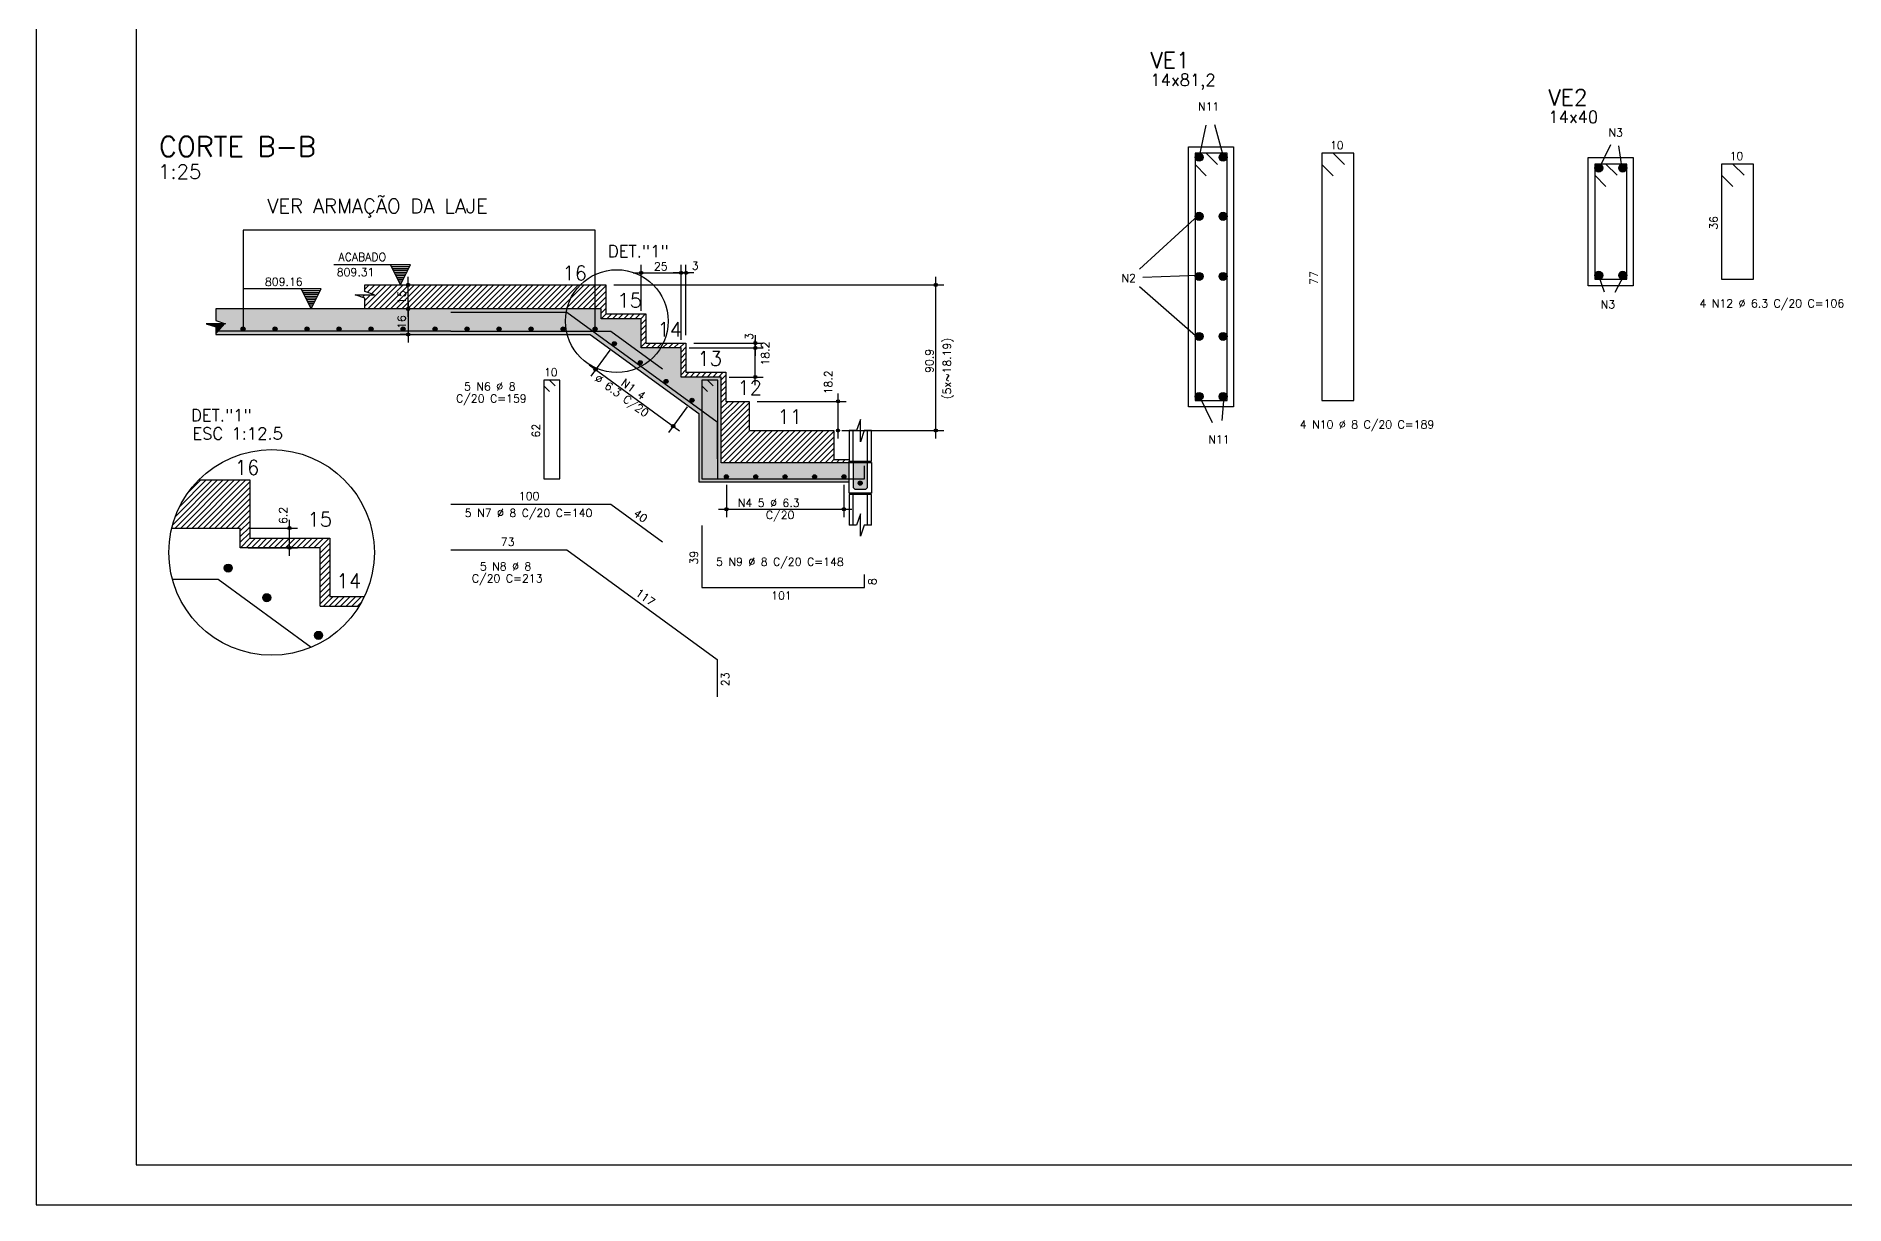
# Model space of a CAD drawing. Extents: x 0 to 84.1, y 0 to 59.4.
# Drawn here: x 0 to 45.21, y 0 to 29.2 of the extents above; entities that cross this region are included whole.
import ezdxf

# ---------------------------------------------------------------- set-up
doc = ezdxf.new("R2010")
doc.units = 0
doc.header["$MEASUREMENT"] = 0
for name, color, linetype in [('ARQ_FOLHA', 7, 'CONTINUOUS'), ('PENA_01', 1, 'CONTINUOUS'), ('PENA_02', 2, 'CONTINUOUS'), ('PENA_03', 3, 'CONTINUOUS'), ('PENA_04', 4, 'CONTINUOUS'), ('PENA_05', 5, 'CONTINUOUS'), ('PENA_10', 253, 'CONTINUOUS')]:
    doc.layers.add(name, color=color, linetype=linetype)
doc.styles.get("Standard").update_dxf_attribs({"font": 'ROMANS.SHX'})

msp = doc.modelspace()

# ---------------------------------------------------------------- linework, layer by layer
at = {"layer": 'ARQ_FOLHA', "color": 1}
for points in [[(0, 0), (84.1, 0), (84.1, 59.4), (0, 59.4)], [(2.5, 1), (83.1, 1), (83.1, 58.4), (2.5, 58.4)]]:
    msp.add_lwpolyline(points, close=True, dxfattribs=at)
at = {"layer": 'PENA_01', "linetype": 'Continuous'}
for p, q in [((28.806, 26.433), (29.926, 26.433)), ((28.806, 19.937), (28.806, 26.433)), ((29.926, 26.433), (29.926, 19.937)), ((38.796, 26.163), (39.916, 26.163)), ((38.796, 22.963), (38.796, 26.163)), ((39.916, 26.163), (39.916, 22.963)), ((9.296, 22.184), (9.296, 23.184)), ((14.921, 23.286), (16.321, 23.286)), ((15.121, 22.337), (15.121, 23.486)), ((16.441, 23.286), (15.921, 23.286)), ((16.121, 21.609), (16.121, 23.486)), ((16.121, 22.467), (16.121, 23.486)), ((16.241, 21.729), (16.241, 23.486)), ((22.486, 19.146), (22.486, 23.184)), ((8.216, 22.655), (7.976, 22.735)), ((7.976, 22.735), (8.456, 22.735)), ((8.051, 22.71), (8.075, 22.735)), ((8.157, 22.675), (8.217, 22.735)), ((8.216, 22.452), (8.749, 22.984)), ((8.216, 22.876), (8.325, 22.984)), ((8.216, 22.984), (14.121, 22.984)), ((8.216, 22.815), (8.216, 22.984)), ((8.456, 22.735), (8.216, 22.815)), ((8.216, 22.593), (8.358, 22.735)), ((8.216, 22.384), (8.216, 22.655)), ((8.277, 22.795), (8.466, 22.984)), ((8.291, 22.384), (8.891, 22.984)), ((8.383, 22.759), (8.608, 22.984)), ((8.432, 22.384), (9.032, 22.984)), ((8.573, 22.384), (9.173, 22.984)), ((8.715, 22.384), (9.315, 22.984)), ((8.856, 22.384), (9.456, 22.984)), ((8.998, 22.384), (9.598, 22.984)), ((9.106, 22.984), (9.096, 22.984)), ((9.139, 22.384), (9.739, 22.984)), ((9.281, 22.384), (9.881, 22.984)), ((9.422, 22.384), (10.022, 22.984)), ((9.563, 22.384), (10.163, 22.984)), ((9.705, 22.384), (10.305, 22.984)), ((9.846, 22.384), (10.446, 22.984)), ((9.988, 22.384), (10.588, 22.984)), ((10.129, 22.384), (10.729, 22.984)), ((10.271, 22.384), (10.871, 22.984)), ((10.412, 22.384), (11.012, 22.984)), ((10.553, 22.384), (11.153, 22.984)), ((10.695, 22.384), (11.295, 22.984)), ((10.836, 22.384), (11.436, 22.984)), ((10.978, 22.384), (11.578, 22.984)), ((11.119, 22.384), (11.719, 22.984)), ((11.26, 22.384), (11.86, 22.984)), ((11.402, 22.384), (12.002, 22.984)), ((11.543, 22.384), (12.143, 22.984)), ((11.685, 22.384), (12.285, 22.984)), ((11.826, 22.384), (12.426, 22.984)), ((11.968, 22.384), (12.568, 22.984)), ((12.109, 22.384), (12.709, 22.984)), ((12.25, 22.384), (12.85, 22.984)), ((12.392, 22.384), (12.992, 22.984)), ((12.533, 22.384), (13.133, 22.984)), ((12.675, 22.384), (13.275, 22.984)), ((12.816, 22.384), (13.416, 22.984)), ((12.958, 22.384), (13.558, 22.984)), ((13.099, 22.384), (13.699, 22.984)), ((13.24, 22.384), (13.84, 22.984)), ((13.382, 22.384), (13.982, 22.984)), ((13.523, 22.384), (14.123, 22.984)), ((13.665, 22.384), (14.241, 22.961)), ((13.806, 22.384), (14.241, 22.82)), ((13.947, 22.384), (14.241, 22.678)), ((14.121, 22.984), (14.241, 22.984)), ((14.241, 22.984), (14.241, 22.257)), ((14.441, 22.984), (22.686, 22.984)), ((39.916, 22.963), (38.796, 22.963)), ((9.106, 22.384), (9.096, 22.384)), ((9.213, 22.384), (9.096, 22.384)), ((9.296, 22.584), (9.296, 21.544)), ((14.089, 22.384), (14.241, 22.537)), ((14.121, 22.275), (14.241, 22.395)), ((14.124, 22.137), (14.244, 22.257)), ((14.241, 22.257), (15.241, 22.257)), ((14.266, 22.137), (14.386, 22.257)), ((14.407, 22.137), (14.527, 22.257)), ((14.548, 22.137), (14.668, 22.257)), ((14.69, 22.137), (14.81, 22.257)), ((14.831, 22.137), (14.951, 22.257)), ((14.973, 22.137), (15.093, 22.257)), ((15.114, 22.137), (15.234, 22.257)), ((15.241, 22.257), (15.241, 21.529)), ((9.319, 21.744), (9.096, 21.744)), ((15.121, 22.003), (15.241, 22.123)), ((15.121, 21.861), (15.241, 21.981)), ((15.121, 21.72), (15.241, 21.84)), ((17.974, 21.729), (17.974, 21.209)), ((14.335, 21.353), (13.864, 20.706)), ((15.121, 21.578), (15.241, 21.698)), ((15.121, 21.437), (15.241, 21.557)), ((15.235, 21.409), (15.355, 21.529)), ((15.241, 21.529), (16.241, 21.529)), ((15.376, 21.409), (15.496, 21.529)), ((15.518, 21.409), (15.638, 21.529)), ((15.659, 21.409), (15.779, 21.529)), ((15.801, 21.409), (15.921, 21.529)), ((15.942, 21.409), (16.062, 21.529)), ((16.084, 21.409), (16.204, 21.529)), ((16.121, 21.306), (16.241, 21.426)), ((16.121, 21.164), (16.241, 21.284)), ((16.241, 21.529), (16.241, 20.802)), ((16.321, 21.409), (18.174, 21.409)), ((16.321, 21.409), (18.174, 21.409)), ((16.441, 21.529), (18.174, 21.529)), ((17.974, 20.482), (17.974, 21.609)), ((13.82, 20.986), (16.084, 19.338)), ((16.121, 21.023), (16.241, 21.143)), ((16.121, 20.881), (16.241, 21.001)), ((16.121, 20.74), (16.241, 20.86)), ((16.204, 20.682), (16.324, 20.802)), ((16.241, 20.802), (17.241, 20.802)), ((16.346, 20.682), (16.466, 20.802)), ((16.487, 20.682), (16.607, 20.802)), ((16.629, 20.682), (16.749, 20.802)), ((16.77, 20.682), (16.89, 20.802)), ((16.912, 20.682), (17.032, 20.802)), ((17.053, 20.682), (17.173, 20.802)), ((17.241, 20.802), (17.241, 20.074)), ((17.121, 20.608), (17.241, 20.728)), ((17.121, 20.467), (17.241, 20.587)), ((17.121, 20.326), (17.241, 20.446)), ((17.321, 20.682), (18.174, 20.682)), ((16.275, 19.941), (15.805, 19.294)), ((17.121, 20.184), (17.241, 20.304)), ((17.121, 20.043), (17.241, 20.163)), ((17.121, 19.477), (17.718, 20.074)), ((17.121, 19.619), (17.577, 20.074)), ((17.121, 19.76), (17.435, 20.074)), ((17.121, 19.901), (17.294, 20.074)), ((17.121, 19.336), (17.825, 20.039)), ((17.121, 19.194), (17.825, 19.898)), ((17.241, 20.074), (17.825, 20.074)), ((17.825, 20.074), (17.825, 19.346)), ((18.025, 20.074), (20.243, 20.074)), ((20.043, 19.146), (20.043, 20.274)), ((29.926, 19.937), (28.806, 19.937)), ((17.121, 19.053), (17.825, 19.757)), ((17.121, 18.911), (17.825, 19.615)), ((17.121, 18.77), (17.825, 19.474)), ((17.121, 18.629), (17.839, 19.346)), ((17.175, 18.54), (17.981, 19.346)), ((17.316, 18.54), (18.122, 19.346)), ((17.457, 18.54), (18.263, 19.346)), ((17.599, 18.54), (18.405, 19.346)), ((17.74, 18.54), (18.546, 19.346)), ((17.825, 19.346), (19.935, 19.346)), ((17.882, 18.54), (18.688, 19.346)), ((18.023, 18.54), (18.829, 19.346)), ((18.164, 18.54), (18.97, 19.346)), ((18.306, 18.54), (19.112, 19.346)), ((18.447, 18.54), (19.253, 19.346)), ((18.589, 18.54), (19.395, 19.346)), ((18.73, 18.54), (19.536, 19.346)), ((18.872, 18.54), (19.678, 19.346)), ((19.013, 18.54), (19.819, 19.346)), ((19.154, 18.54), (19.935, 19.321)), ((19.296, 18.54), (19.935, 19.18)), ((19.437, 18.54), (19.935, 19.039)), ((19.935, 19.346), (19.935, 18.619)), ((20.135, 19.346), (20.243, 19.346)), ((20.135, 19.346), (22.686, 19.346)), ((19.579, 18.54), (19.935, 18.897)), ((19.72, 18.54), (19.935, 18.756)), ((19.862, 18.54), (19.94, 18.619)), ((19.935, 18.619), (20.32, 18.619)), ((20.003, 18.54), (20.081, 18.619)), ((20.144, 18.54), (20.223, 18.619)), ((20.286, 18.54), (20.32, 18.574)), ((3.421, 16.995), (4.536, 18.11)), ((3.477, 16.91), (4.677, 18.11)), ((3.485, 17.2), (4.395, 18.11)), ((3.584, 17.441), (4.253, 18.11)), ((3.619, 16.91), (4.819, 18.11)), ((3.76, 16.91), (4.96, 18.11)), ((3.798, 17.796), (4.112, 18.11)), ((3.902, 16.91), (5.102, 18.11)), ((4.043, 16.91), (5.243, 18.11)), ((4.069, 18.11), (5.101, 18.11)), ((5.101, 18.11), (5.341, 18.11)), ((5.341, 18.11), (5.341, 16.655)), ((4.185, 16.91), (5.341, 18.066)), ((4.326, 16.91), (5.341, 17.925)), ((4.467, 16.91), (5.341, 17.783)), ((4.609, 16.91), (5.341, 17.642)), ((17.251, 17.99), (17.251, 17.177)), ((20.19, 17.99), (20.19, 17.177)), ((4.75, 16.91), (5.341, 17.501)), ((4.892, 16.91), (5.341, 17.359)), ((5.033, 16.91), (5.341, 17.218)), ((17.051, 17.377), (20.39, 17.377)), ((3.395, 16.91), (5.101, 16.91)), ((5.101, 16.836), (5.341, 17.076)), ((5.101, 16.695), (5.341, 16.935)), ((5.101, 16.415), (5.101, 16.91)), ((5.101, 16.553), (5.341, 16.793)), ((5.301, 16.91), (6.532, 16.91)), ((6.332, 16.215), (6.332, 17.11)), ((7.101, 16.415), (5.101, 16.415)), ((5.104, 16.415), (5.344, 16.655)), ((5.245, 16.415), (5.485, 16.655)), ((5.301, 16.415), (6.532, 16.415)), ((5.341, 16.655), (7.341, 16.655)), ((5.386, 16.415), (5.626, 16.655)), ((5.528, 16.415), (5.768, 16.655)), ((5.669, 16.415), (5.909, 16.655)), ((5.811, 16.415), (6.051, 16.655)), ((5.952, 16.415), (6.192, 16.655)), ((6.094, 16.415), (6.334, 16.655)), ((6.235, 16.415), (6.475, 16.655)), ((6.376, 16.415), (6.616, 16.655)), ((6.518, 16.415), (6.758, 16.655)), ((6.659, 16.415), (6.899, 16.655)), ((6.801, 16.415), (7.041, 16.655)), ((6.942, 16.415), (7.182, 16.655)), ((7.084, 16.415), (7.324, 16.655)), ((7.101, 16.291), (7.341, 16.531)), ((7.101, 14.959), (7.101, 16.415)), ((7.101, 16.149), (7.341, 16.389)), ((7.341, 16.655), (7.341, 15.199)), ((7.101, 16.008), (7.341, 16.248)), ((7.101, 15.866), (7.341, 16.106)), ((7.101, 15.725), (7.341, 15.965)), ((7.101, 15.584), (7.341, 15.824)), ((7.101, 15.442), (7.341, 15.682)), ((7.101, 15.301), (7.341, 15.541)), ((7.101, 15.159), (7.341, 15.399)), ((7.101, 15.018), (7.341, 15.258)), ((7.101, 14.959), (8.076, 14.959)), ((7.184, 14.959), (7.424, 15.199)), ((7.325, 14.959), (7.565, 15.199)), ((7.341, 15.199), (8.201, 15.199)), ((7.467, 14.959), (7.707, 15.199)), ((7.608, 14.959), (7.848, 15.199)), ((7.75, 14.959), (7.99, 15.199)), ((7.891, 14.959), (8.131, 15.199)), ((8.032, 14.959), (8.137, 15.064))]:
    msp.add_line(p, q, dxfattribs=at)
for points in [[(20.32, 18.54), (17.121, 18.54), (17.121, 20.682), (16.561, 20.682), (16.121, 20.682), (16.121, 21.409), (15.121, 21.409), (15.121, 22.137), (14.121, 22.137), (14.121, 22.384), (4.491, 22.384), (4.491, 22.094), (4.731, 22.014), (4.251, 22.014), (4.491, 21.934), (4.491, 21.744), (13.845, 21.744), (16.561, 19.768), (16.561, 18.06), (20.32, 18.06), (20.32, 18.54)], [(3.407, 15.63), (4.548, 15.63), (6.876, 13.936)]]:
    msp.add_lwpolyline(points, dxfattribs=at)
for centre, radius in [((14.513, 22.079), 1.284), ((5.885, 16.3), 2.569)]:
    msp.add_circle(centre, radius, dxfattribs=at)
at = {"layer": 'PENA_02', "linetype": 'Continuous'}
for points in [[(0, 0), (84.1, 0), (84.1, 59.4), (0, 59.4), (0, 0)], [(0, 0), (84.1, 0), (84.1, 59.4), (0, 59.4), (0, 0)], [(20.88, 19.344), (20.693, 19.344), (20.6, 19.064), (20.6, 19.624), (20.506, 19.344), (20.32, 19.344)], [(20.88, 16.984), (20.693, 16.984), (20.6, 16.704), (20.6, 17.264), (20.506, 16.984), (20.32, 16.984)]]:
    msp.add_lwpolyline(points, dxfattribs=at)
for centre, radius in [((15.121, 23.286), 0.04), ((15.121, 23.286), 0.02), ((16.121, 23.286), 0.04), ((16.121, 23.286), 0.04), ((16.121, 23.286), 0.02), ((16.121, 23.286), 0.02), ((16.241, 23.286), 0.04), ((16.241, 23.286), 0.02), ((9.296, 22.984), 0.04), ((9.296, 22.984), 0.02), ((22.486, 22.984), 0.04), ((22.486, 22.984), 0.02), ((9.296, 22.384), 0.04), ((9.296, 22.384), 0.04), ((9.296, 22.384), 0.02), ((9.296, 22.384), 0.02), ((9.296, 21.744), 0.04), ((9.296, 21.744), 0.02), ((17.974, 21.529), 0.04), ((17.974, 21.409), 0.04), ((17.974, 21.409), 0.04), ((17.974, 21.529), 0.02), ((17.974, 21.409), 0.02), ((17.974, 21.409), 0.02), ((13.982, 20.868), 0.0416), ((13.982, 20.868), 0.0208), ((17.974, 20.682), 0.04), ((17.974, 20.682), 0.02), ((20.043, 20.074), 0.04), ((20.043, 20.074), 0.02), ((15.923, 19.456), 0.0416), ((15.923, 19.456), 0.0208), ((20.043, 19.346), 0.04), ((20.043, 19.346), 0.02), ((22.486, 19.346), 0.04), ((22.486, 19.346), 0.02), ((17.251, 17.377), 0.0416), ((17.251, 17.377), 0.0208), ((20.19, 17.377), 0.0416), ((20.19, 17.377), 0.0208), ((6.332, 16.91), 0.04), ((6.332, 16.91), 0.02), ((6.332, 16.415), 0.04), ((6.332, 16.415), 0.02)]:
    msp.add_circle(centre, radius, dxfattribs=at)
at = {"layer": 'PENA_03', "linetype": 'Continuous'}
for p, q in [((29.079, 26.19), (29.245, 26.978)), ((29.683, 26.155), (29.464, 26.984)), ((39.064, 25.889), (39.356, 26.489)), ((39.646, 25.889), (39.555, 26.459)), ((29.053, 24.727), (27.575, 23.381)), ((13.971, 24.352), (5.171, 24.352)), ((5.171, 24.352), (5.171, 21.883)), ((13.971, 21.883), (13.971, 24.352)), ((9.358, 23.484), (7.438, 23.484)), ((9.108, 22.984), (8.858, 23.484)), ((8.881, 23.44), (9.336, 23.44)), ((8.903, 23.395), (9.314, 23.395)), ((8.925, 23.351), (9.291, 23.351)), ((8.947, 23.306), (9.269, 23.306)), ((8.97, 23.262), (9.247, 23.262)), ((8.992, 23.217), (9.225, 23.217)), ((9.014, 23.172), (9.202, 23.172)), ((9.037, 23.128), (9.18, 23.128)), ((9.059, 23.083), (9.158, 23.083)), ((9.108, 22.984), (9.358, 23.484)), ((29.037, 23.221), (27.662, 23.168)), ((39.053, 23.22), (39.195, 22.814)), ((39.68, 23.22), (39.46, 22.795)), ((7.122, 22.884), (5.202, 22.884)), ((6.872, 22.384), (6.622, 22.884)), ((6.644, 22.84), (7.099, 22.84)), ((6.666, 22.795), (7.077, 22.795)), ((6.689, 22.751), (7.055, 22.751)), ((6.711, 22.706), (7.033, 22.706)), ((6.733, 22.662), (7.01, 22.662)), ((6.756, 22.617), (6.988, 22.617)), ((6.872, 22.384), (7.122, 22.884)), ((9.081, 23.039), (9.135, 23.039)), ((29.045, 21.655), (27.58, 22.936)), ((6.778, 22.572), (6.966, 22.572)), ((6.8, 22.528), (6.943, 22.528)), ((6.822, 22.483), (6.921, 22.483)), ((6.845, 22.439), (6.899, 22.439)), ((29.08, 20.199), (29.393, 19.549)), ((29.685, 20.191), (29.637, 19.595)), ((20.32, 19.344), (20.32, 18.584)), ((20.42, 18.584), (20.42, 19.344)), ((20.78, 18.584), (20.78, 19.344)), ((20.88, 18.584), (20.88, 19.344)), ((20.32, 18.584), (20.88, 18.584)), ((20.32, 17.744), (20.32, 16.984)), ((20.88, 17.744), (20.32, 17.744)), ((20.42, 16.984), (20.42, 17.744)), ((20.78, 16.984), (20.78, 17.744)), ((20.88, 16.984), (20.88, 17.744))]:
    msp.add_line(p, q, dxfattribs=at)
for points in [[(8.858, 23.484), (9.108, 22.984), (9.358, 23.484), (8.858, 23.484)], [(6.622, 22.884), (6.872, 22.384), (7.122, 22.884), (6.622, 22.884)], [(20.88, 17.784), (20.32, 17.784), (20.32, 18.544), (20.88, 18.544), (20.88, 17.784)], [(20.42, 18.544), (20.42, 17.924), (20.46, 17.884), (20.74, 17.884), (20.78, 17.924), (20.78, 18.544)], [(20.547, 18.031), (20.549, 18.041), (20.552, 18.051), (20.557, 18.06), (20.564, 18.068), (20.572, 18.074), (20.582, 18.078), (20.592, 18.081), (20.603, 18.081), (20.613, 18.078), (20.622, 18.074), (20.631, 18.068), (20.638, 18.06), (20.643, 18.051), (20.646, 18.041), (20.647, 18.031), (20.646, 18.021), (20.643, 18.011), (20.638, 18.002), (20.631, 17.994), (20.622, 17.988), (20.613, 17.983), (20.603, 17.981), (20.592, 17.981), (20.582, 17.983), (20.572, 17.988), (20.564, 17.994), (20.557, 18.002), (20.552, 18.011), (20.549, 18.021), (20.547, 18.031)]]:
    msp.add_lwpolyline(points, dxfattribs=at)
for centre, radius in [((29.066, 26.173), 0.1), ((29.666, 26.173), 0.1), ((39.056, 25.903), 0.1), ((39.656, 25.903), 0.1), ((29.066, 24.697), 0.1), ((29.666, 24.697), 0.1), ((29.066, 23.197), 0.1), ((29.666, 23.197), 0.1), ((39.056, 23.223), 0.1), ((39.656, 23.223), 0.1), ((5.171, 21.883), 0.05), ((5.971, 21.883), 0.05), ((6.771, 21.883), 0.05), ((7.571, 21.883), 0.05), ((8.371, 21.883), 0.05), ((9.171, 21.883), 0.05), ((9.971, 21.883), 0.05), ((10.771, 21.883), 0.05), ((11.571, 21.883), 0.05), ((12.371, 21.883), 0.05), ((13.171, 21.883), 0.05), ((13.971, 21.883), 0.05), ((29.066, 21.697), 0.1), ((29.666, 21.697), 0.1), ((14.452, 21.514), 0.05), ((15.099, 21.044), 0.05), ((15.746, 20.573), 0.05), ((16.393, 20.102), 0.05), ((29.066, 20.197), 0.1), ((29.666, 20.197), 0.1), ((17.251, 18.19), 0.05), ((17.986, 18.19), 0.05), ((18.72, 18.19), 0.05), ((19.455, 18.19), 0.05), ((20.19, 18.19), 0.05), ((20.597, 18.031), 0.05), ((4.8, 15.908), 0.1), ((5.763, 15.169), 0.1), ((7.057, 14.228), 0.1)]:
    msp.add_circle(centre, radius, dxfattribs=at)
for points in [[(29.166, 26.173), (29.016, 26.259), (28.972, 26.207)], [(29.166, 26.173), (29.083, 26.271), (29.016, 26.259)], [(29.166, 26.173), (29.143, 26.237), (29.083, 26.271)], [(29.766, 26.173), (29.616, 26.259), (29.572, 26.207)], [(29.766, 26.173), (29.683, 26.271), (29.616, 26.259)], [(29.766, 26.173), (29.743, 26.237), (29.683, 26.271)], [(29.166, 26.173), (28.972, 26.207), (28.972, 26.139)], [(29.166, 26.173), (28.972, 26.139), (29.016, 26.086)], [(29.166, 26.173), (29.016, 26.086), (29.083, 26.074)], [(29.166, 26.173), (29.083, 26.074), (29.143, 26.109)], [(29.166, 26.173), (29.143, 26.109), (29.166, 26.173)], [(29.766, 26.173), (29.572, 26.207), (29.572, 26.139)], [(29.766, 26.173), (29.572, 26.139), (29.616, 26.086)], [(29.766, 26.173), (29.616, 26.086), (29.683, 26.074)], [(29.766, 26.173), (29.683, 26.074), (29.743, 26.109)], [(29.766, 26.173), (29.743, 26.109), (29.766, 26.173)], [(39.156, 25.903), (39.006, 25.99), (38.962, 25.937)], [(39.156, 25.903), (38.962, 25.937), (38.962, 25.869)], [(39.156, 25.903), (38.962, 25.869), (39.006, 25.816)], [(39.156, 25.903), (39.073, 26.001), (39.006, 25.99)], [(39.156, 25.903), (39.006, 25.816), (39.073, 25.804)], [(39.156, 25.903), (39.133, 25.967), (39.073, 26.001)], [(39.156, 25.903), (39.073, 25.804), (39.133, 25.839)], [(39.156, 25.903), (39.133, 25.839), (39.156, 25.903)], [(39.756, 25.903), (39.606, 25.99), (39.562, 25.937)], [(39.756, 25.903), (39.562, 25.937), (39.562, 25.869)], [(39.756, 25.903), (39.562, 25.869), (39.606, 25.816)], [(39.756, 25.903), (39.673, 26.001), (39.606, 25.99)], [(39.756, 25.903), (39.606, 25.816), (39.673, 25.804)], [(39.756, 25.903), (39.733, 25.967), (39.673, 26.001)], [(39.756, 25.903), (39.673, 25.804), (39.733, 25.839)], [(39.756, 25.903), (39.733, 25.839), (39.756, 25.903)], [(29.166, 24.697), (29.016, 24.783), (28.972, 24.731)], [(29.166, 24.697), (28.972, 24.731), (28.972, 24.663)], [(29.166, 24.697), (28.972, 24.663), (29.016, 24.61)], [(29.166, 24.697), (29.083, 24.795), (29.016, 24.783)], [(29.166, 24.697), (29.016, 24.61), (29.083, 24.598)], [(29.166, 24.697), (29.143, 24.761), (29.083, 24.795)], [(29.166, 24.697), (29.083, 24.598), (29.143, 24.633)], [(29.166, 24.697), (29.143, 24.633), (29.166, 24.697)], [(29.766, 24.697), (29.616, 24.783), (29.572, 24.731)], [(29.766, 24.697), (29.572, 24.731), (29.572, 24.663)], [(29.766, 24.697), (29.572, 24.663), (29.616, 24.61)], [(29.766, 24.697), (29.683, 24.795), (29.616, 24.783)], [(29.766, 24.697), (29.616, 24.61), (29.683, 24.598)], [(29.766, 24.697), (29.743, 24.761), (29.683, 24.795)], [(29.766, 24.697), (29.683, 24.598), (29.743, 24.633)], [(29.766, 24.697), (29.743, 24.633), (29.766, 24.697)], [(29.166, 23.197), (29.016, 23.283), (28.972, 23.231)], [(29.166, 23.197), (28.972, 23.231), (28.972, 23.163)], [(29.166, 23.197), (28.972, 23.163), (29.016, 23.11)], [(29.166, 23.197), (29.083, 23.295), (29.016, 23.283)], [(29.166, 23.197), (29.016, 23.11), (29.083, 23.098)], [(29.166, 23.197), (29.143, 23.261), (29.083, 23.295)], [(29.166, 23.197), (29.083, 23.098), (29.143, 23.133)], [(29.166, 23.197), (29.143, 23.133), (29.166, 23.197)], [(29.766, 23.197), (29.616, 23.283), (29.572, 23.231)], [(29.766, 23.197), (29.572, 23.231), (29.572, 23.163)], [(29.766, 23.197), (29.572, 23.163), (29.616, 23.11)], [(29.766, 23.197), (29.683, 23.295), (29.616, 23.283)], [(29.766, 23.197), (29.616, 23.11), (29.683, 23.098)], [(29.766, 23.197), (29.743, 23.261), (29.683, 23.295)], [(29.766, 23.197), (29.683, 23.098), (29.743, 23.133)], [(29.766, 23.197), (29.743, 23.133), (29.766, 23.197)], [(39.156, 23.223), (39.006, 23.31), (38.962, 23.257)], [(39.156, 23.223), (38.962, 23.257), (38.962, 23.189)], [(39.156, 23.223), (38.962, 23.189), (39.006, 23.136)], [(39.156, 23.223), (39.073, 23.321), (39.006, 23.31)], [(39.156, 23.223), (39.006, 23.136), (39.073, 23.124)], [(39.156, 23.223), (39.133, 23.287), (39.073, 23.321)], [(39.156, 23.223), (39.073, 23.124), (39.133, 23.159)], [(39.156, 23.223), (39.133, 23.159), (39.156, 23.223)], [(39.756, 23.223), (39.606, 23.31), (39.562, 23.257)], [(39.756, 23.223), (39.562, 23.257), (39.562, 23.189)], [(39.756, 23.223), (39.562, 23.189), (39.606, 23.136)], [(39.756, 23.223), (39.673, 23.321), (39.606, 23.31)], [(39.756, 23.223), (39.606, 23.136), (39.673, 23.124)], [(39.756, 23.223), (39.733, 23.287), (39.673, 23.321)], [(39.756, 23.223), (39.673, 23.124), (39.733, 23.159)], [(39.756, 23.223), (39.733, 23.159), (39.756, 23.223)], [(5.221, 21.883), (5.146, 21.927), (5.124, 21.901)], [(5.221, 21.883), (5.124, 21.901), (5.124, 21.866)], [(5.221, 21.883), (5.124, 21.866), (5.146, 21.84)], [(5.221, 21.883), (5.179, 21.933), (5.146, 21.927)], [(5.221, 21.883), (5.146, 21.84), (5.179, 21.834)], [(5.221, 21.883), (5.209, 21.916), (5.179, 21.933)], [(5.221, 21.883), (5.179, 21.834), (5.209, 21.851)], [(5.221, 21.883), (5.209, 21.851), (5.221, 21.883)], [(6.021, 21.883), (5.946, 21.927), (5.924, 21.901)], [(6.021, 21.883), (5.924, 21.901), (5.924, 21.866)], [(6.021, 21.883), (5.924, 21.866), (5.946, 21.84)], [(6.021, 21.883), (5.979, 21.933), (5.946, 21.927)], [(6.021, 21.883), (5.946, 21.84), (5.979, 21.834)], [(6.021, 21.883), (6.009, 21.916), (5.979, 21.933)], [(6.021, 21.883), (5.979, 21.834), (6.009, 21.851)], [(6.021, 21.883), (6.009, 21.851), (6.021, 21.883)], [(6.821, 21.883), (6.746, 21.927), (6.724, 21.901)], [(6.821, 21.883), (6.724, 21.901), (6.724, 21.866)], [(6.821, 21.883), (6.724, 21.866), (6.746, 21.84)], [(6.821, 21.883), (6.779, 21.933), (6.746, 21.927)], [(6.821, 21.883), (6.746, 21.84), (6.779, 21.834)], [(6.821, 21.883), (6.809, 21.916), (6.779, 21.933)], [(6.821, 21.883), (6.779, 21.834), (6.809, 21.851)], [(6.821, 21.883), (6.809, 21.851), (6.821, 21.883)], [(7.621, 21.883), (7.546, 21.927), (7.524, 21.901)], [(7.621, 21.883), (7.524, 21.901), (7.524, 21.866)], [(7.621, 21.883), (7.524, 21.866), (7.546, 21.84)], [(7.621, 21.883), (7.579, 21.933), (7.546, 21.927)], [(7.621, 21.883), (7.546, 21.84), (7.579, 21.834)], [(7.621, 21.883), (7.609, 21.916), (7.579, 21.933)], [(7.621, 21.883), (7.579, 21.834), (7.609, 21.851)], [(7.621, 21.883), (7.609, 21.851), (7.621, 21.883)], [(8.421, 21.883), (8.346, 21.927), (8.324, 21.901)], [(8.421, 21.883), (8.324, 21.901), (8.324, 21.866)], [(8.421, 21.883), (8.324, 21.866), (8.346, 21.84)], [(8.421, 21.883), (8.379, 21.933), (8.346, 21.927)], [(8.421, 21.883), (8.346, 21.84), (8.379, 21.834)], [(8.421, 21.883), (8.409, 21.916), (8.379, 21.933)], [(8.421, 21.883), (8.379, 21.834), (8.409, 21.851)], [(8.421, 21.883), (8.409, 21.851), (8.421, 21.883)], [(9.221, 21.883), (9.146, 21.927), (9.124, 21.901)], [(9.221, 21.883), (9.124, 21.901), (9.124, 21.866)], [(9.221, 21.883), (9.124, 21.866), (9.146, 21.84)], [(9.221, 21.883), (9.179, 21.933), (9.146, 21.927)], [(9.221, 21.883), (9.146, 21.84), (9.179, 21.834)], [(9.221, 21.883), (9.209, 21.916), (9.179, 21.933)], [(9.221, 21.883), (9.179, 21.834), (9.209, 21.851)], [(9.221, 21.883), (9.209, 21.851), (9.221, 21.883)], [(10.021, 21.883), (9.946, 21.927), (9.924, 21.901)], [(10.021, 21.883), (9.924, 21.901), (9.924, 21.866)], [(10.021, 21.883), (9.924, 21.866), (9.946, 21.84)], [(10.021, 21.883), (9.979, 21.933), (9.946, 21.927)], [(10.021, 21.883), (9.946, 21.84), (9.979, 21.834)], [(10.021, 21.883), (10.009, 21.916), (9.979, 21.933)], [(10.021, 21.883), (9.979, 21.834), (10.009, 21.851)], [(10.021, 21.883), (10.009, 21.851), (10.021, 21.883)], [(10.821, 21.883), (10.746, 21.927), (10.724, 21.901)], [(10.821, 21.883), (10.724, 21.901), (10.724, 21.866)], [(10.821, 21.883), (10.724, 21.866), (10.746, 21.84)], [(10.821, 21.883), (10.779, 21.933), (10.746, 21.927)], [(10.821, 21.883), (10.746, 21.84), (10.779, 21.834)], [(10.821, 21.883), (10.809, 21.916), (10.779, 21.933)], [(10.821, 21.883), (10.779, 21.834), (10.809, 21.851)], [(10.821, 21.883), (10.809, 21.851), (10.821, 21.883)], [(11.621, 21.883), (11.546, 21.927), (11.524, 21.901)], [(11.621, 21.883), (11.524, 21.901), (11.524, 21.866)], [(11.621, 21.883), (11.524, 21.866), (11.546, 21.84)], [(11.621, 21.883), (11.579, 21.933), (11.546, 21.927)], [(11.621, 21.883), (11.546, 21.84), (11.579, 21.834)], [(11.621, 21.883), (11.609, 21.916), (11.579, 21.933)], [(11.621, 21.883), (11.579, 21.834), (11.609, 21.851)], [(11.621, 21.883), (11.609, 21.851), (11.621, 21.883)], [(12.421, 21.883), (12.346, 21.927), (12.324, 21.901)], [(12.421, 21.883), (12.324, 21.901), (12.324, 21.866)], [(12.421, 21.883), (12.324, 21.866), (12.346, 21.84)], [(12.421, 21.883), (12.379, 21.933), (12.346, 21.927)], [(12.421, 21.883), (12.346, 21.84), (12.379, 21.834)], [(12.421, 21.883), (12.409, 21.916), (12.379, 21.933)], [(12.421, 21.883), (12.379, 21.834), (12.409, 21.851)], [(12.421, 21.883), (12.409, 21.851), (12.421, 21.883)], [(13.221, 21.883), (13.146, 21.927), (13.124, 21.901)], [(13.221, 21.883), (13.124, 21.901), (13.124, 21.866)], [(13.221, 21.883), (13.124, 21.866), (13.146, 21.84)], [(13.221, 21.883), (13.179, 21.933), (13.146, 21.927)], [(13.221, 21.883), (13.146, 21.84), (13.179, 21.834)], [(13.221, 21.883), (13.209, 21.916), (13.179, 21.933)], [(13.221, 21.883), (13.179, 21.834), (13.209, 21.851)], [(13.221, 21.883), (13.209, 21.851), (13.221, 21.883)], [(14.021, 21.883), (13.946, 21.927), (13.924, 21.901)], [(14.021, 21.883), (13.924, 21.901), (13.924, 21.866)], [(14.021, 21.883), (13.924, 21.866), (13.946, 21.84)], [(14.021, 21.883), (13.979, 21.933), (13.946, 21.927)], [(14.021, 21.883), (13.946, 21.84), (13.979, 21.834)], [(14.021, 21.883), (14.009, 21.916), (13.979, 21.933)], [(14.021, 21.883), (13.979, 21.834), (14.009, 21.851)], [(14.021, 21.883), (14.009, 21.851), (14.021, 21.883)], [(29.166, 21.697), (29.016, 21.783), (28.972, 21.731)], [(29.166, 21.697), (28.972, 21.731), (28.972, 21.663)], [(29.166, 21.697), (29.083, 21.795), (29.016, 21.783)], [(29.166, 21.697), (29.143, 21.761), (29.083, 21.795)], [(29.766, 21.697), (29.616, 21.783), (29.572, 21.731)], [(29.766, 21.697), (29.572, 21.731), (29.572, 21.663)], [(29.766, 21.697), (29.683, 21.795), (29.616, 21.783)], [(29.766, 21.697), (29.743, 21.761), (29.683, 21.795)], [(14.502, 21.514), (14.427, 21.558), (14.405, 21.531)], [(14.502, 21.514), (14.405, 21.531), (14.405, 21.497)], [(14.502, 21.514), (14.405, 21.497), (14.427, 21.471)], [(14.502, 21.514), (14.461, 21.564), (14.427, 21.558)], [(14.502, 21.514), (14.427, 21.471), (14.461, 21.465)], [(14.502, 21.514), (14.491, 21.546), (14.461, 21.564)], [(14.502, 21.514), (14.461, 21.465), (14.491, 21.482)], [(14.502, 21.514), (14.491, 21.482), (14.502, 21.514)], [(29.166, 21.697), (28.972, 21.663), (29.016, 21.61)], [(29.166, 21.697), (29.016, 21.61), (29.083, 21.598)], [(29.166, 21.697), (29.083, 21.598), (29.143, 21.633)], [(29.166, 21.697), (29.143, 21.633), (29.166, 21.697)], [(29.766, 21.697), (29.572, 21.663), (29.616, 21.61)], [(29.766, 21.697), (29.616, 21.61), (29.683, 21.598)], [(29.766, 21.697), (29.683, 21.598), (29.743, 21.633)], [(29.766, 21.697), (29.743, 21.633), (29.766, 21.697)], [(15.149, 21.044), (15.074, 21.087), (15.052, 21.061)], [(15.149, 21.044), (15.052, 21.061), (15.052, 21.027)], [(15.149, 21.044), (15.052, 21.027), (15.074, 21)], [(15.149, 21.044), (15.108, 21.093), (15.074, 21.087)], [(15.149, 21.044), (15.074, 21), (15.108, 20.994)], [(15.149, 21.044), (15.137, 21.076), (15.108, 21.093)], [(15.149, 21.044), (15.108, 20.994), (15.137, 21.012)], [(15.149, 21.044), (15.137, 21.012), (15.149, 21.044)], [(15.796, 20.573), (15.721, 20.616), (15.699, 20.59)], [(15.796, 20.573), (15.699, 20.59), (15.699, 20.556)], [(15.796, 20.573), (15.699, 20.556), (15.721, 20.53)], [(15.796, 20.573), (15.755, 20.622), (15.721, 20.616)], [(15.796, 20.573), (15.721, 20.53), (15.755, 20.524)], [(15.796, 20.573), (15.784, 20.605), (15.755, 20.622)], [(15.796, 20.573), (15.755, 20.524), (15.784, 20.541)], [(15.796, 20.573), (15.784, 20.541), (15.796, 20.573)], [(16.443, 20.102), (16.368, 20.146), (16.346, 20.119)], [(16.443, 20.102), (16.346, 20.119), (16.346, 20.085)], [(16.443, 20.102), (16.346, 20.085), (16.368, 20.059)], [(16.443, 20.102), (16.402, 20.152), (16.368, 20.146)], [(16.443, 20.102), (16.368, 20.059), (16.402, 20.053)], [(16.443, 20.102), (16.431, 20.134), (16.402, 20.152)], [(16.443, 20.102), (16.402, 20.053), (16.431, 20.07)], [(16.443, 20.102), (16.431, 20.07), (16.443, 20.102)], [(29.166, 20.197), (29.016, 20.283), (28.972, 20.231)], [(29.166, 20.197), (28.972, 20.231), (28.972, 20.163)], [(29.166, 20.197), (28.972, 20.163), (29.016, 20.11)], [(29.166, 20.197), (29.083, 20.295), (29.016, 20.283)], [(29.166, 20.197), (29.016, 20.11), (29.083, 20.098)], [(29.166, 20.197), (29.143, 20.261), (29.083, 20.295)], [(29.166, 20.197), (29.083, 20.098), (29.143, 20.133)], [(29.166, 20.197), (29.143, 20.133), (29.166, 20.197)], [(29.766, 20.197), (29.616, 20.283), (29.572, 20.231)], [(29.766, 20.197), (29.572, 20.231), (29.572, 20.163)], [(29.766, 20.197), (29.572, 20.163), (29.616, 20.11)], [(29.766, 20.197), (29.683, 20.295), (29.616, 20.283)], [(29.766, 20.197), (29.616, 20.11), (29.683, 20.098)], [(29.766, 20.197), (29.743, 20.261), (29.683, 20.295)], [(29.766, 20.197), (29.683, 20.098), (29.743, 20.133)], [(29.766, 20.197), (29.743, 20.133), (29.766, 20.197)], [(17.301, 18.19), (17.226, 18.234), (17.204, 18.208)], [(17.301, 18.19), (17.204, 18.208), (17.204, 18.173)], [(17.301, 18.19), (17.204, 18.173), (17.226, 18.147)], [(17.301, 18.19), (17.26, 18.24), (17.226, 18.234)], [(17.301, 18.19), (17.226, 18.147), (17.26, 18.141)], [(17.301, 18.19), (17.29, 18.223), (17.26, 18.24)], [(17.301, 18.19), (17.26, 18.141), (17.29, 18.158)], [(17.301, 18.19), (17.29, 18.158), (17.301, 18.19)], [(18.036, 18.19), (17.961, 18.234), (17.939, 18.208)], [(18.036, 18.19), (17.939, 18.208), (17.939, 18.173)], [(18.036, 18.19), (17.939, 18.173), (17.961, 18.147)], [(18.036, 18.19), (17.995, 18.24), (17.961, 18.234)], [(18.036, 18.19), (17.961, 18.147), (17.995, 18.141)], [(18.036, 18.19), (18.024, 18.223), (17.995, 18.24)], [(18.036, 18.19), (17.995, 18.141), (18.024, 18.158)], [(18.036, 18.19), (18.024, 18.158), (18.036, 18.19)], [(18.77, 18.19), (18.695, 18.234), (18.673, 18.208)], [(18.77, 18.19), (18.673, 18.208), (18.673, 18.173)], [(18.77, 18.19), (18.673, 18.173), (18.695, 18.147)], [(18.77, 18.19), (18.729, 18.24), (18.695, 18.234)], [(18.77, 18.19), (18.695, 18.147), (18.729, 18.141)], [(18.77, 18.19), (18.759, 18.223), (18.729, 18.24)], [(18.77, 18.19), (18.729, 18.141), (18.759, 18.158)], [(18.77, 18.19), (18.759, 18.158), (18.77, 18.19)], [(19.505, 18.19), (19.43, 18.234), (19.408, 18.208)], [(19.505, 18.19), (19.408, 18.208), (19.408, 18.173)], [(19.505, 18.19), (19.408, 18.173), (19.43, 18.147)], [(19.505, 18.19), (19.464, 18.24), (19.43, 18.234)], [(19.505, 18.19), (19.43, 18.147), (19.464, 18.141)], [(19.505, 18.19), (19.493, 18.223), (19.464, 18.24)], [(19.505, 18.19), (19.464, 18.141), (19.493, 18.158)], [(19.505, 18.19), (19.493, 18.158), (19.505, 18.19)], [(20.24, 18.19), (20.165, 18.234), (20.143, 18.208)], [(20.24, 18.19), (20.143, 18.208), (20.143, 18.173)], [(20.24, 18.19), (20.143, 18.173), (20.165, 18.147)], [(20.24, 18.19), (20.198, 18.24), (20.165, 18.234)], [(20.24, 18.19), (20.165, 18.147), (20.198, 18.141)], [(20.24, 18.19), (20.228, 18.223), (20.198, 18.24)], [(20.24, 18.19), (20.198, 18.141), (20.228, 18.158)], [(20.24, 18.19), (20.228, 18.158), (20.24, 18.19)], [(20.547, 18.031), (20.582, 18.078), (20.592, 18.081)], [(20.547, 18.031), (20.592, 18.081), (20.603, 18.081)], [(20.547, 18.031), (20.603, 18.081), (20.613, 18.078)], [(20.547, 18.031), (20.572, 18.074), (20.582, 18.078)], [(20.547, 18.031), (20.613, 18.078), (20.622, 18.074)], [(20.547, 18.031), (20.564, 18.068), (20.572, 18.074)], [(20.547, 18.031), (20.622, 18.074), (20.631, 18.068)], [(20.547, 18.031), (20.557, 18.06), (20.564, 18.068)], [(20.547, 18.031), (20.631, 18.068), (20.638, 18.06)], [(20.547, 18.031), (20.552, 18.051), (20.557, 18.06)], [(20.547, 18.031), (20.638, 18.06), (20.643, 18.051)], [(20.547, 18.031), (20.549, 18.041), (20.552, 18.051)], [(20.547, 18.031), (20.643, 18.051), (20.646, 18.041)], [(20.547, 18.031), (20.646, 18.041), (20.647, 18.031)], [(20.547, 18.031), (20.647, 18.031), (20.646, 18.021)], [(20.547, 18.031), (20.646, 18.021), (20.643, 18.011)], [(20.547, 18.031), (20.643, 18.011), (20.638, 18.002)], [(20.547, 18.031), (20.638, 18.002), (20.631, 17.994)], [(20.547, 18.031), (20.631, 17.994), (20.622, 17.988)], [(20.547, 18.031), (20.622, 17.988), (20.613, 17.983)], [(20.547, 18.031), (20.613, 17.983), (20.603, 17.981)], [(20.547, 18.031), (20.603, 17.981), (20.592, 17.981)], [(20.547, 18.031), (20.592, 17.981), (20.582, 17.983)], [(20.547, 18.031), (20.582, 17.983), (20.572, 17.988)], [(20.547, 18.031), (20.572, 17.988), (20.564, 17.994)], [(20.547, 18.031), (20.564, 17.994), (20.557, 18.002)], [(20.547, 18.031), (20.557, 18.002), (20.552, 18.011)], [(20.547, 18.031), (20.552, 18.011), (20.549, 18.021)], [(20.547, 18.031), (20.549, 18.021), (20.547, 18.031)], [(4.9, 15.908), (4.707, 15.944), (4.701, 15.92)], [(4.9, 15.908), (4.701, 15.92), (4.701, 15.895)], [(4.9, 15.908), (4.701, 15.895), (4.707, 15.871)], [(4.9, 15.908), (4.719, 15.966), (4.707, 15.944)], [(4.9, 15.908), (4.707, 15.871), (4.719, 15.849)], [(4.9, 15.908), (4.736, 15.985), (4.719, 15.966)], [(4.9, 15.908), (4.719, 15.849), (4.736, 15.831)], [(4.9, 15.908), (4.757, 15.998), (4.736, 15.985)], [(4.9, 15.908), (4.736, 15.831), (4.757, 15.817)], [(4.9, 15.908), (4.781, 16.006), (4.757, 15.998)], [(4.9, 15.908), (4.757, 15.817), (4.781, 15.809)], [(4.9, 15.908), (4.806, 16.007), (4.781, 16.006)], [(4.9, 15.908), (4.781, 15.809), (4.806, 15.808)], [(4.9, 15.908), (4.831, 16.003), (4.806, 16.007)], [(4.9, 15.908), (4.806, 15.808), (4.831, 15.813)], [(4.9, 15.908), (4.853, 15.992), (4.831, 16.003)], [(4.9, 15.908), (4.831, 15.813), (4.853, 15.823)], [(4.9, 15.908), (4.873, 15.976), (4.853, 15.992)], [(4.9, 15.908), (4.853, 15.823), (4.873, 15.839)], [(4.9, 15.908), (4.887, 15.956), (4.873, 15.976)], [(4.9, 15.908), (4.873, 15.839), (4.887, 15.859)], [(4.9, 15.908), (4.897, 15.933), (4.887, 15.956)], [(4.9, 15.908), (4.887, 15.859), (4.897, 15.883)], [(4.9, 15.908), (4.897, 15.883), (4.9, 15.908)], [(5.863, 15.169), (5.67, 15.206), (5.664, 15.182)], [(5.863, 15.169), (5.664, 15.182), (5.664, 15.157)], [(5.863, 15.169), (5.664, 15.157), (5.67, 15.133)], [(5.863, 15.169), (5.682, 15.228), (5.67, 15.206)], [(5.863, 15.169), (5.67, 15.133), (5.682, 15.111)], [(5.863, 15.169), (5.699, 15.246), (5.682, 15.228)], [(5.863, 15.169), (5.682, 15.111), (5.699, 15.092)], [(5.863, 15.169), (5.721, 15.26), (5.699, 15.246)], [(5.863, 15.169), (5.699, 15.092), (5.721, 15.079)], [(5.863, 15.169), (5.744, 15.268), (5.721, 15.26)], [(5.863, 15.169), (5.721, 15.079), (5.744, 15.071)], [(5.863, 15.169), (5.769, 15.269), (5.744, 15.268)], [(5.863, 15.169), (5.744, 15.071), (5.769, 15.07)], [(5.863, 15.169), (5.794, 15.265), (5.769, 15.269)], [(5.863, 15.169), (5.769, 15.07), (5.794, 15.074)], [(5.863, 15.169), (5.817, 15.254), (5.794, 15.265)], [(5.863, 15.169), (5.794, 15.074), (5.817, 15.085)], [(5.863, 15.169), (5.836, 15.238), (5.817, 15.254)], [(5.863, 15.169), (5.817, 15.085), (5.836, 15.101)], [(5.863, 15.169), (5.851, 15.218), (5.836, 15.238)], [(5.863, 15.169), (5.836, 15.101), (5.851, 15.121)], [(5.863, 15.169), (5.86, 15.194), (5.851, 15.218)], [(5.863, 15.169), (5.851, 15.121), (5.86, 15.145)], [(5.863, 15.169), (5.86, 15.145), (5.863, 15.169)], [(7.157, 14.228), (6.964, 14.265), (6.958, 14.241)], [(7.157, 14.228), (6.958, 14.241), (6.958, 14.216)], [(7.157, 14.228), (6.958, 14.216), (6.964, 14.191)], [(7.157, 14.228), (6.976, 14.287), (6.964, 14.265)], [(7.157, 14.228), (6.964, 14.191), (6.976, 14.169)], [(7.157, 14.228), (6.993, 14.305), (6.976, 14.287)], [(7.157, 14.228), (6.976, 14.169), (6.993, 14.151)], [(7.157, 14.228), (7.014, 14.319), (6.993, 14.305)], [(7.157, 14.228), (6.993, 14.151), (7.014, 14.138)], [(7.157, 14.228), (7.038, 14.326), (7.014, 14.319)], [(7.157, 14.228), (7.014, 14.138), (7.038, 14.13)], [(7.157, 14.228), (7.063, 14.328), (7.038, 14.326)], [(7.157, 14.228), (7.038, 14.13), (7.063, 14.128)], [(7.157, 14.228), (7.088, 14.323), (7.063, 14.328)], [(7.157, 14.228), (7.063, 14.128), (7.088, 14.133)], [(7.157, 14.228), (7.11, 14.313), (7.088, 14.323)], [(7.157, 14.228), (7.088, 14.133), (7.11, 14.144)], [(7.157, 14.228), (7.13, 14.297), (7.11, 14.313)], [(7.157, 14.228), (7.11, 14.144), (7.13, 14.16)], [(7.157, 14.228), (7.145, 14.276), (7.13, 14.297)], [(7.157, 14.228), (7.13, 14.16), (7.145, 14.18)], [(7.157, 14.228), (7.154, 14.253), (7.145, 14.276)], [(7.157, 14.228), (7.145, 14.18), (7.154, 14.203)], [(7.157, 14.228), (7.154, 14.203), (7.157, 14.228)]]:
    msp.add_solid(points, dxfattribs=at)
at = {"layer": 'PENA_05', "linetype": 'Continuous'}
for p, q in [((29.246, 26.273), (28.966, 26.273)), ((28.966, 26.273), (28.966, 20.097)), ((29.766, 26.273), (28.966, 26.273)), ((28.966, 26.273), (28.966, 25.993)), ((29.526, 25.993), (29.246, 26.273)), ((29.766, 20.097), (29.766, 26.273)), ((32.418, 26.273), (32.138, 26.273)), ((32.138, 26.273), (32.138, 20.097)), ((32.938, 26.273), (32.138, 26.273)), ((32.138, 26.273), (32.138, 25.993)), ((32.698, 25.993), (32.418, 26.273)), ((32.938, 20.097), (32.938, 26.273)), ((28.966, 25.993), (29.246, 25.713)), ((32.138, 25.993), (32.418, 25.713)), ((39.236, 26.003), (38.956, 26.003)), ((38.956, 26.003), (38.956, 23.123)), ((39.756, 26.003), (38.956, 26.003)), ((38.956, 26.003), (38.956, 25.723)), ((39.516, 25.723), (39.236, 26.003)), ((39.756, 23.123), (39.756, 26.003)), ((42.408, 26.003), (42.128, 26.003)), ((42.128, 26.003), (42.128, 23.123)), ((42.928, 26.003), (42.128, 26.003)), ((42.128, 26.003), (42.128, 25.723)), ((42.688, 25.723), (42.408, 26.003)), ((42.928, 23.123), (42.928, 26.003)), ((38.956, 25.723), (39.236, 25.443)), ((42.128, 25.723), (42.408, 25.443)), ((38.956, 23.123), (39.756, 23.123)), ((42.128, 23.123), (42.928, 23.123)), ((10.365, 22.304), (13.26, 22.304)), ((13.26, 22.304), (17.025, 19.565)), ((10.365, 21.824), (4.491, 21.824)), ((10.365, 21.824), (14.365, 21.824)), ((14.365, 21.824), (15.659, 20.883)), ((12.832, 20.602), (12.692, 20.602)), ((12.692, 20.602), (12.692, 18.14)), ((13.092, 20.602), (12.692, 20.602)), ((12.692, 20.602), (12.692, 20.462)), ((12.692, 20.462), (12.832, 20.322)), ((12.972, 20.462), (12.832, 20.602)), ((13.092, 18.14), (13.092, 20.602)), ((16.781, 20.602), (16.641, 20.602)), ((16.641, 20.602), (16.641, 18.14)), ((17.041, 20.602), (16.641, 20.602)), ((16.641, 20.602), (16.641, 20.462)), ((16.641, 20.462), (16.781, 20.322)), ((16.921, 20.462), (16.781, 20.602)), ((17.041, 18.14), (17.041, 20.602)), ((28.966, 20.097), (29.766, 20.097)), ((32.138, 20.097), (32.938, 20.097)), ((16.641, 19.688), (16.641, 18.14)), ((17.025, 19.565), (17.025, 18.636)), ((12.692, 18.14), (13.092, 18.14)), ((16.641, 18.14), (20.7, 18.14)), ((16.641, 18.14), (17.041, 18.14)), ((20.7, 18.14), (20.7, 18.464)), ((10.365, 17.507), (14.365, 17.507)), ((14.365, 17.507), (15.659, 16.566)), ((16.641, 16.97), (16.641, 15.422)), ((10.365, 16.361), (13.26, 16.361)), ((13.26, 16.361), (17.025, 13.622)), ((16.641, 15.422), (20.7, 15.422)), ((20.7, 15.422), (20.7, 15.746)), ((17.025, 13.622), (17.025, 12.693))]:
    msp.add_line(p, q, dxfattribs=at)
at = {"layer": 'PENA_10', "linetype": 'Continuous'}
for points in [[(14.121, 22.384), (4.731, 22.014), (4.491, 22.094)], [(14.121, 22.384), (4.491, 22.094), (4.491, 22.384)], [(14.121, 22.384), (13.845, 21.744), (4.731, 22.014)], [(14.121, 22.384), (14.121, 22.137), (13.845, 21.744)], [(4.731, 22.014), (4.491, 21.934), (4.251, 22.014)], [(4.731, 22.014), (13.845, 21.744), (4.491, 21.744)], [(4.731, 22.014), (4.491, 21.744), (4.491, 21.934)], [(16.561, 19.768), (13.845, 21.744), (14.121, 22.137)], [(16.561, 19.768), (14.121, 22.137), (15.121, 21.409)], [(15.121, 22.137), (15.121, 21.409), (14.121, 22.137)], [(16.561, 19.768), (15.121, 21.409), (16.121, 20.682)], [(16.121, 20.682), (15.121, 21.409), (16.121, 21.409)], [(16.561, 19.768), (16.121, 20.682), (17.121, 20.682)], [(17.121, 18.54), (16.561, 19.768), (17.121, 20.682)], [(17.121, 18.54), (16.561, 18.06), (16.561, 19.768)], [(17.121, 18.54), (20.32, 18.06), (16.561, 18.06)], [(17.121, 18.54), (20.32, 18.54), (20.32, 18.06)], [(20.78, 18.544), (20.42, 18.544), (20.42, 17.924)], [(20.78, 18.544), (20.42, 17.924), (20.46, 17.884)], [(20.78, 18.544), (20.46, 17.884), (20.74, 17.884)], [(20.78, 18.544), (20.74, 17.884), (20.78, 17.924)], [(20.78, 18.544), (20.78, 17.924), (20.78, 18.544)]]:
    msp.add_solid(points, dxfattribs=at)

# ---------------------------------------------------------------- texts
at = {"layer": 'PENA_03', "linetype": 'Continuous'}
for s, height, p in [('VE1', 0.4, (27.853, 28.397)), ('14x81,2', 0.3, (27.848, 27.955)), ('VE2', 0.4, (37.8, 27.47)), ('N11', 0.2, (29.043, 27.341)), ('14x40', 0.3, (37.794, 27.029)), ('N3', 0.2, (39.302, 26.689)), ('10', 0.2, (32.338, 26.373)), ('10', 0.2, (42.328, 26.103)), ('1:25', 0.36, (3.048, 25.633)), ('VER ARMAÇÃO DA LAJE', 0.36, (5.776, 24.773)), ('25', 0.2, (15.441, 23.346)), ('3', 0.2, (16.385, 23.364)), ('16', 0.36, (13.151, 23.098)), ('N2', 0.2, (27.128, 23.056)), ('15', 0.36, (14.525, 22.42)), ('4 N12 %%c 6.3 C/20 C=106', 0.2, (41.575, 22.422)), ('N3', 0.2, (39.106, 22.398)), ('14', 0.36, (15.525, 21.693)), ('13', 0.36, (16.525, 20.965)), ('10', 0.2, (12.692, 20.702)), ('5 N6 %%c 8', 0.2, (10.695, 20.345)), ('12', 0.36, (17.525, 20.237)), ('C/20 C=159', 0.2, (10.495, 20.045)), ('11', 0.36, (18.525, 19.51)), ('4 N10 %%c 8 C/20 C=189', 0.2, (31.585, 19.396)), ('N11', 0.2, (29.299, 19.024)), ('16', 0.36, (4.962, 18.242)), ('100', 0.2, (12.065, 17.607)), ('N4 5 %%c 6.3', 0.2, (17.54, 17.437)), ('15', 0.36, (6.779, 16.949)), ('5 N7 %%c 8 C/20 C=140', 0.2, (10.714, 17.185)), ('C/20', 0.2, (18.24, 17.137)), ('73', 0.2, (11.613, 16.461)), ('5 N8 %%c 8', 0.2, (11.091, 15.851)), ('5 N9 %%c 8 C/20 C=148', 0.2, (16.996, 15.966)), ('14', 0.36, (7.506, 15.41)), ('C/20 C=213', 0.2, (10.891, 15.551)), ('101', 0.2, (18.37, 15.122))]:
    msp.add_text(s, height=height, dxfattribs=at).set_placement(p)
for s, rotation, p in [('36', 90, (42.028, 24.363)), ('77', 90, (32.038, 22.985)), ('15', 90, (9.236, 22.504)), ('16', 90, (9.236, 21.884)), ('3', 90, (17.918, 21.608)), ('18.2', 90, (18.325, 20.968)), ('90.9', 90, (22.426, 20.785)), ('(5x~18.19)', 90, (22.866, 20.126)), ('18.2', 90, (19.899, 20.249)), ('%%c 6.3 C/20', 323.961, (13.938, 20.603)), ('N1 4', 323.961, (14.599, 20.493)), ('62', 90, (12.592, 19.171)), ('6.2', 90, (6.273, 17.01)), ('40', 323.9604, (14.909, 17.235)), ('39', 90, (16.541, 15.996)), ('8', 90, (21, 15.484)), ('117', 323.9604, (14.959, 15.249)), ('23', 90, (17.325, 12.958))]:
    msp.add_text(s, height=0.2, rotation=rotation, dxfattribs=at).set_placement(p)
at = {"layer": 'PENA_04', "linetype": 'Continuous'}
for s, height, p in [('DET."1"', 0.3, (14.289, 23.674)), ('ACABADO', 0.2, (7.556, 23.581)), ('809.16', 0.2, (5.718, 22.962)), ('809.31', 0.2, (7.512, 23.202)), ('DET."1"', 0.3, (3.87, 19.577)), ('ESC 1:12.5', 0.3, (3.904, 19.12))]:
    msp.add_text(s, height=height, dxfattribs=at).set_placement(p)
at = {"layer": 'PENA_05', "linetype": 'Continuous'}
msp.add_text('CORTE B-B', height=0.5, dxfattribs=at).set_placement((3.068, 26.192))

doc.saveas('drawing.dxf')
